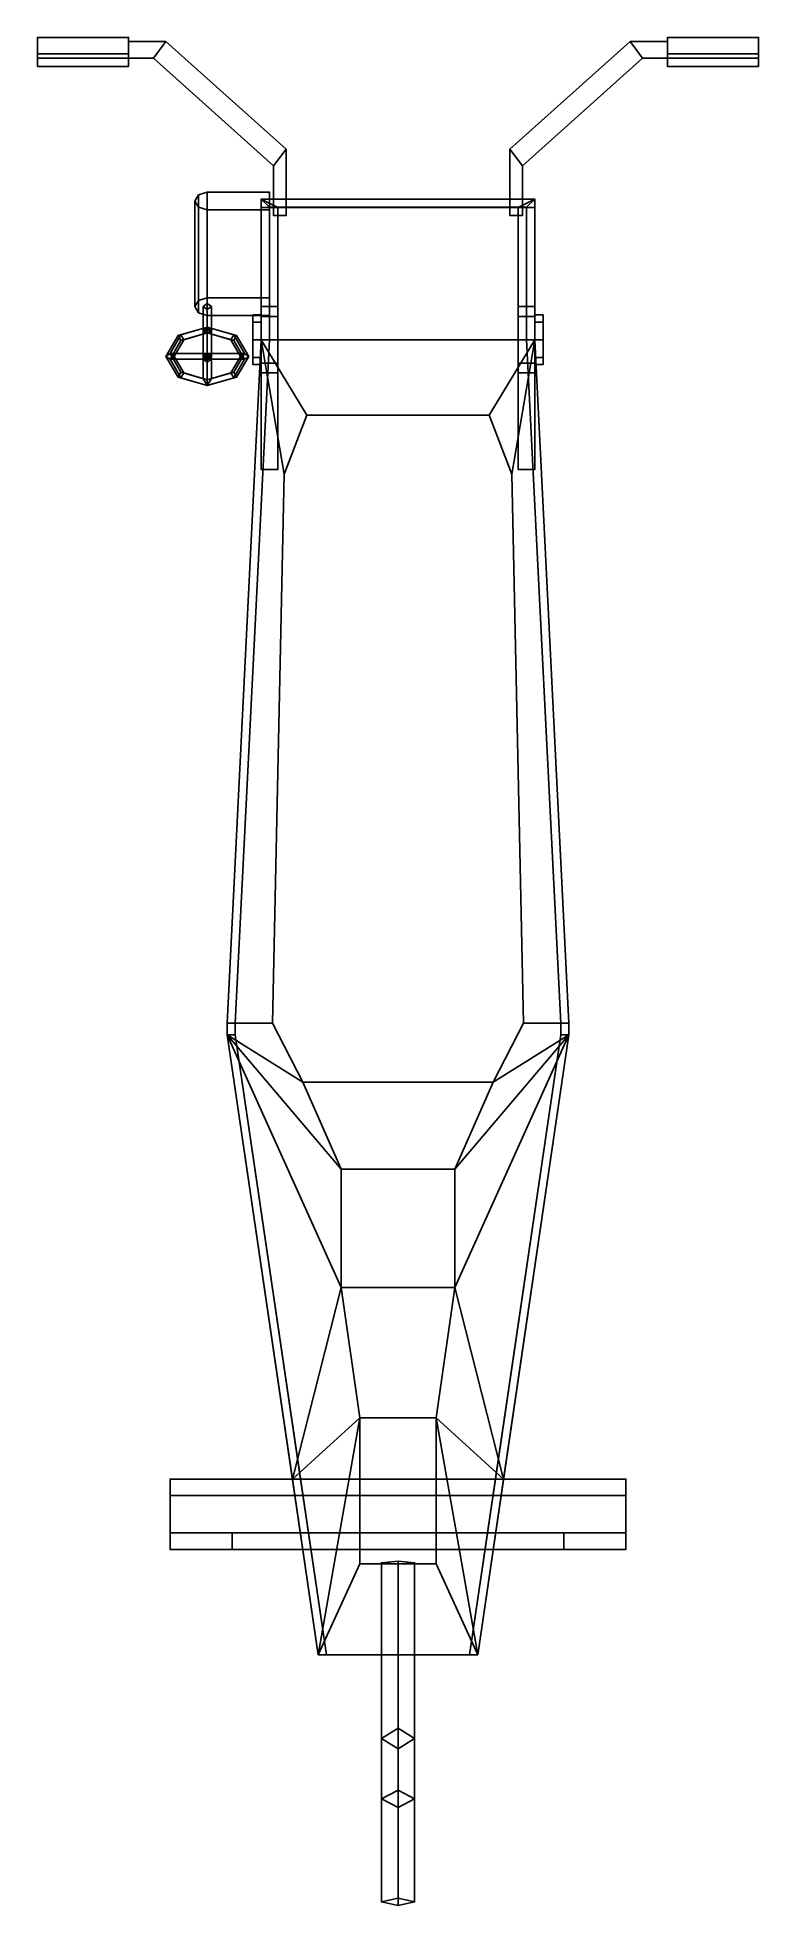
# Model space of a CAD drawing. Extents: x -0.87 to 0.87, y -3.77 to 0.74.
import ezdxf

# ---------------------------------------------------------------- set-up
doc = ezdxf.new("R2010")
doc.units = 0
doc.layers.get('0').update_dxf_attribs({"linetype": 'CONTINUOUS'})

msp = doc.modelspace()

# ---------------------------------------------------------------- linework, layer by layer
for points in [[(-0.87, 0.74, 0.67), (-0.87, 0.7, 0.67), (-0.87, 0.7, 0.67), (-0.87, 0.74, 0.73)], [(-0.65, 0.74, 0.67), (-0.87, 0.74, 0.67), (-0.87, 0.74, 0.73), (-0.65, 0.74, 0.73)], [(-0.65, 0.69, 0.57), (-0.87, 0.69, 0.57), (-0.87, 0.74, 0.67), (-0.65, 0.74, 0.67)], [(-0.87, 0.67, 0.57), (-0.87, 0.7, 0.67), (-0.87, 0.74, 0.67), (-0.87, 0.69, 0.57)], [(-0.87, 0.69, 0.77), (-0.87, 0.74, 0.73), (-0.87, 0.7, 0.67), (-0.87, 0.67, 0.77)], [(-0.65, 0.74, 0.73), (-0.87, 0.74, 0.73), (-0.87, 0.69, 0.77), (-0.65, 0.69, 0.77)], [(-0.65, 0.7, 0.67), (-0.65, 0.74, 0.67), (-0.65, 0.74, 0.73), (-0.65, 0.7, 0.67)], [(-0.65, 0.7, 0.67), (-0.65, 0.67, 0.57), (-0.65, 0.69, 0.57), (-0.65, 0.74, 0.67)], [(-0.65, 0.74, 0.73), (-0.65, 0.69, 0.77), (-0.65, 0.67, 0.77), (-0.65, 0.7, 0.67)], [(-0.65, 0.73, 0.67), (-0.65, 0.73, 0.73), (-0.56, 0.73, 0.73), (-0.56, 0.73, 0.67)], [(-0.59, 0.69, 0.73), (-0.56, 0.73, 0.73), (-0.65, 0.73, 0.73), (-0.65, 0.69, 0.73)], [(-0.65, 0.69, 0.67), (-0.65, 0.73, 0.67), (-0.56, 0.73, 0.67), (-0.59, 0.69, 0.67)], [(-0.3, 0.43, 0.82), (-0.27, 0.47, 0.82), (-0.56, 0.73, 0.73), (-0.59, 0.69, 0.73)], [(-0.59, 0.69, 0.7), (-0.56, 0.73, 0.7), (-0.27, 0.47, 0.79), (-0.3, 0.43, 0.79)], [(-0.59, 0.69, 0.67), (-0.56, 0.73, 0.67), (-0.27, 0.47, 0.45), (-0.3, 0.43, 0.45)], [(-0.3, 0.43, 0.48), (-0.27, 0.47, 0.48), (-0.56, 0.73, 0.7), (-0.59, 0.69, 0.7)], [(-0.27, 0.47, 0.79), (-0.56, 0.73, 0.7), (-0.56, 0.73, 0.73), (-0.27, 0.47, 0.82)], [(-0.27, 0.47, 0.45), (-0.56, 0.73, 0.67), (-0.56, 0.73, 0.7), (-0.27, 0.47, 0.48)], [(0.3, 0.43, 0.79), (0.27, 0.47, 0.79), (0.56, 0.73, 0.7), (0.59, 0.69, 0.7)], [(0.59, 0.69, 0.73), (0.56, 0.73, 0.73), (0.27, 0.47, 0.82), (0.3, 0.43, 0.82)], [(0.27, 0.47, 0.82), (0.56, 0.73, 0.73), (0.56, 0.73, 0.7), (0.27, 0.47, 0.79)], [(0.59, 0.69, 0.7), (0.56, 0.73, 0.7), (0.27, 0.47, 0.48), (0.3, 0.43, 0.48)], [(0.3, 0.43, 0.45), (0.27, 0.47, 0.45), (0.56, 0.73, 0.67), (0.59, 0.69, 0.67)], [(0.27, 0.47, 0.48), (0.56, 0.73, 0.7), (0.56, 0.73, 0.67), (0.27, 0.47, 0.45)], [(0.65, 0.69, 0.73), (0.65, 0.73, 0.73), (0.56, 0.73, 0.73), (0.59, 0.69, 0.73)], [(0.59, 0.69, 0.67), (0.56, 0.73, 0.67), (0.65, 0.73, 0.67), (0.65, 0.69, 0.67)], [(0.65, 0.73, 0.73), (0.65, 0.73, 0.67), (0.56, 0.73, 0.67), (0.56, 0.73, 0.73)], [(0.87, 0.69, 0.57), (0.65, 0.69, 0.57), (0.65, 0.74, 0.67), (0.87, 0.74, 0.67)], [(0.87, 0.74, 0.73), (0.65, 0.74, 0.73), (0.65, 0.69, 0.77), (0.87, 0.69, 0.77)], [(0.65, 0.67, 0.57), (0.65, 0.7, 0.67), (0.65, 0.74, 0.67), (0.65, 0.69, 0.57)], [(0.65, 0.69, 0.77), (0.65, 0.74, 0.73), (0.65, 0.7, 0.67), (0.65, 0.67, 0.77)], [(0.87, 0.74, 0.67), (0.65, 0.74, 0.67), (0.65, 0.74, 0.73), (0.87, 0.74, 0.73)], [(0.65, 0.74, 0.67), (0.65, 0.7, 0.67), (0.65, 0.7, 0.67), (0.65, 0.74, 0.73)], [(0.87, 0.7, 0.67), (0.87, 0.67, 0.57), (0.87, 0.69, 0.57), (0.87, 0.74, 0.67)], [(0.87, 0.74, 0.73), (0.87, 0.69, 0.77), (0.87, 0.67, 0.77), (0.87, 0.7, 0.67)], [(0.87, 0.7, 0.67), (0.87, 0.74, 0.67), (0.87, 0.74, 0.73), (0.87, 0.7, 0.67)], [(-0.65, 0.7, 0.67), (-0.87, 0.7, 0.67), (-0.87, 0.67, 0.57), (-0.65, 0.67, 0.57)], [(-0.65, 0.67, 0.77), (-0.87, 0.67, 0.77), (-0.87, 0.7, 0.67), (-0.65, 0.7, 0.67)], [(-0.65, 0.67, 0.57), (-0.87, 0.67, 0.57), (-0.87, 0.69, 0.57), (-0.65, 0.69, 0.57)], [(-0.65, 0.69, 0.77), (-0.87, 0.69, 0.77), (-0.87, 0.67, 0.77), (-0.65, 0.67, 0.77)], [(-0.65, 0.69, 0.73), (-0.65, 0.69, 0.67), (-0.59, 0.69, 0.67), (-0.59, 0.69, 0.73)], [(-0.59, 0.69, 0.7), (-0.3, 0.43, 0.79), (-0.3, 0.43, 0.82), (-0.59, 0.69, 0.73)], [(-0.59, 0.69, 0.7), (-0.59, 0.69, 0.67), (-0.3, 0.43, 0.45), (-0.3, 0.43, 0.48)], [(0.59, 0.69, 0.7), (0.59, 0.69, 0.73), (0.3, 0.43, 0.82), (0.3, 0.43, 0.79)], [(0.59, 0.69, 0.7), (0.3, 0.43, 0.48), (0.3, 0.43, 0.45), (0.59, 0.69, 0.67)], [(0.65, 0.69, 0.67), (0.65, 0.69, 0.73), (0.59, 0.69, 0.73), (0.59, 0.69, 0.67)], [(0.87, 0.67, 0.77), (0.65, 0.67, 0.77), (0.65, 0.7, 0.67), (0.87, 0.7, 0.67)], [(0.87, 0.7, 0.67), (0.65, 0.7, 0.67), (0.65, 0.67, 0.57), (0.87, 0.67, 0.57)], [(0.87, 0.69, 0.77), (0.65, 0.69, 0.77), (0.65, 0.67, 0.77), (0.87, 0.67, 0.77)], [(0.87, 0.67, 0.57), (0.65, 0.67, 0.57), (0.65, 0.69, 0.57), (0.87, 0.69, 0.57)], [(-0.3, 0.43, 0.45), (-0.27, 0.47, 0.45), (-0.27, 0.31, 0.45), (-0.3, 0.31, 0.45)], [(-0.3, 0.31, 0.48), (-0.27, 0.31, 0.48), (-0.27, 0.47, 0.48), (-0.3, 0.43, 0.48)], [(-0.3, 0.43, 0.79), (-0.27, 0.47, 0.79), (-0.27, 0.31, 0.79), (-0.3, 0.31, 0.79)], [(-0.3, 0.31, 0.82), (-0.27, 0.31, 0.82), (-0.27, 0.47, 0.82), (-0.3, 0.43, 0.82)], [(-0.27, 0.31, 0.45), (-0.27, 0.47, 0.45), (-0.27, 0.47, 0.48), (-0.27, 0.31, 0.48)], [(-0.27, 0.31, 0.79), (-0.27, 0.47, 0.79), (-0.27, 0.47, 0.82), (-0.27, 0.31, 0.82)], [(0.3, 0.43, 0.82), (0.27, 0.47, 0.82), (0.27, 0.31, 0.82), (0.3, 0.31, 0.82)], [(0.3, 0.31, 0.79), (0.27, 0.31, 0.79), (0.27, 0.47, 0.79), (0.3, 0.43, 0.79)], [(0.27, 0.31, 0.82), (0.27, 0.47, 0.82), (0.27, 0.47, 0.79), (0.27, 0.31, 0.79)], [(0.3, 0.31, 0.45), (0.27, 0.31, 0.45), (0.27, 0.47, 0.45), (0.3, 0.43, 0.45)], [(0.3, 0.43, 0.48), (0.27, 0.47, 0.48), (0.27, 0.31, 0.48), (0.3, 0.31, 0.48)], [(0.27, 0.31, 0.48), (0.27, 0.47, 0.48), (0.27, 0.47, 0.45), (0.27, 0.31, 0.45)], [(-0.3, 0.43, 0.48), (-0.3, 0.43, 0.45), (-0.3, 0.31, 0.45), (-0.3, 0.31, 0.48)], [(-0.3, 0.43, 0.79), (-0.3, 0.31, 0.79), (-0.3, 0.31, 0.82), (-0.3, 0.43, 0.82)], [(0.3, 0.43, 0.79), (0.3, 0.43, 0.82), (0.3, 0.31, 0.82), (0.3, 0.31, 0.79)], [(0.3, 0.43, 0.48), (0.3, 0.31, 0.48), (0.3, 0.31, 0.45), (0.3, 0.43, 0.45)], [(-0.46, 0.366, 0.5064), (-0.4812, 0.3598, 0.5002), (-0.4812, 0.1052, 0.7548), (-0.46, 0.1114, 0.761)], [(-0.46, 0.3236, 0.464), (-0.4812, 0.3298, 0.4702), (-0.4812, 0.3598, 0.5002), (-0.46, 0.366, 0.5064)], [(-0.31, 0.366, 0.5064), (-0.46, 0.366, 0.5064), (-0.46, 0.1114, 0.761), (-0.31, 0.1114, 0.761)], [(-0.31, 0.3236, 0.464), (-0.46, 0.3236, 0.464), (-0.46, 0.366, 0.5064), (-0.31, 0.366, 0.5064)], [(-0.4812, 0.3598, 0.5002), (-0.49, 0.3448, 0.4852), (-0.49, 0.0902, 0.7398), (-0.4812, 0.1052, 0.7548)], [(-0.4812, 0.3298, 0.4702), (-0.49, 0.3448, 0.4852), (-0.49, 0.3448, 0.4852), (-0.4812, 0.3598, 0.5002)], [(-0.49, 0.3448, 0.4852), (-0.4812, 0.3298, 0.4702), (-0.4812, 0.0752, 0.7248), (-0.49, 0.0902, 0.7398)], [(-0.4812, 0.3298, 0.4702), (-0.46, 0.3236, 0.464), (-0.46, 0.069, 0.7186), (-0.4812, 0.0752, 0.7248)], [(-0.46, 0.3236, 0.464), (-0.31, 0.3236, 0.464), (-0.31, 0.069, 0.7186), (-0.46, 0.069, 0.7186)], [(-0.33, 0.3495, 0.5017), (-0.33, 0.0095, 0.5017), (-0.31, 0.0095, 0.5017), (-0.31, 0.33, 0.5017)], [(-0.33, 0.3495, 0.4817), (-0.33, 0.0095, 0.4817), (-0.33, 0.0095, 0.5017), (-0.33, 0.3495, 0.5017)], [(-0.31, 0.33, 0.7706), (-0.31, 0.0095, 0.7706), (-0.33, 0.0095, 0.7706), (-0.33, 0.3495, 0.7706)], [(-0.33, 0.3495, 0.7706), (-0.33, 0.0095, 0.7706), (-0.33, 0.0095, 0.7906), (-0.33, 0.3495, 0.7906)], [(0.33, 0.3495, 0.7706), (-0.33, 0.3495, 0.7706), (-0.33, 0.3495, 0.7906), (0.33, 0.3495, 0.7906)], [(0.33, 0.3495, 0.4817), (0.33, 0.0095, 0.4817), (-0.33, 0.0095, 0.4817), (-0.33, 0.3495, 0.4817)], [(0.31, 0.33, 0.7706), (-0.31, 0.33, 0.7706), (-0.33, 0.3495, 0.7706), (0.33, 0.3495, 0.7706)], [(-0.33, 0.3495, 0.4817), (-0.33, 0.3495, 0.5017), (0.33, 0.3495, 0.5017), (0.33, 0.3495, 0.4817)], [(-0.33, 0.3495, 0.5017), (-0.31, 0.33, 0.5017), (0.31, 0.33, 0.5017), (0.33, 0.3495, 0.5017)], [(-0.29, 0.3291, 0.7906), (-0.33, 0.3495, 0.7906), (-0.33, 0.3495, 0.7906), (-0.33, 0.3291, 0.7906)], [(0.33, 0.3495, 0.7906), (-0.33, 0.3495, 0.7906), (-0.29, 0.3291, 0.7906), (0.29, 0.3291, 0.7906)], [(-0.29, 0.09, 0.95), (-0.29, 0.3291, 0.7906), (-0.33, 0.3291, 0.7906), (-0.33, 0.09, 0.95)], [(-0.33, 0.09, 0.95), (-0.33, 0.3291, 0.7906), (-0.33, 0.0095, 0.7906)], [(-0.31, 0.33, 0.5017), (-0.31, 0.0095, 0.5017), (-0.31, 0.0095, 0.7706), (-0.31, 0.33, 0.7706)], [(0.31, 0.33, 0.5017), (-0.31, 0.33, 0.5017), (-0.31, 0.33, 0.7706), (0.31, 0.33, 0.7706)], [(-0.29, 0.3291, 0.7906), (-0.29, 0.0095, 0.7906), (0.29, 0.0095, 0.7906), (0.29, 0.3291, 0.7906)], [(-0.29, 0.0095, 0.7906), (-0.29, 0.3291, 0.7906), (-0.29, 0.3291, 0.7906), (-0.29, 0.09, 0.95)], [(0.33, 0.3291, 0.7906), (0.33, 0.3495, 0.7906), (0.33, 0.3495, 0.7906), (0.29, 0.3291, 0.7906)], [(0.29, 0.09, 0.95), (0.29, 0.3291, 0.7906), (0.29, 0.0095, 0.7906)], [(0.33, 0.09, 0.95), (0.33, 0.3291, 0.7906), (0.29, 0.3291, 0.7906), (0.29, 0.09, 0.95)], [(0.31, 0.33, 0.7706), (0.33, 0.3495, 0.7706), (0.33, 0.0095, 0.7706), (0.31, 0.0095, 0.7706)], [(0.33, 0.3495, 0.5017), (0.31, 0.33, 0.5017), (0.31, 0.0095, 0.5017), (0.33, 0.0095, 0.5017)], [(0.31, 0.33, 0.5017), (0.31, 0.33, 0.7706), (0.31, 0.0095, 0.7706), (0.31, 0.0095, 0.5017)], [(0.33, 0.3495, 0.7706), (0.33, 0.3495, 0.7906), (0.33, 0.0095, 0.7906), (0.33, 0.0095, 0.7706)], [(0.33, 0.3495, 0.4817), (0.33, 0.3495, 0.5017), (0.33, 0.0095, 0.5017), (0.33, 0.0095, 0.4817)], [(0.33, 0.0095, 0.7906), (0.33, 0.3291, 0.7906), (0.33, 0.3291, 0.7906), (0.33, 0.09, 0.95)], [(-0.3, 0.31, 0.45), (-0.27, 0.31, 0.45), (-0.27, 0.31, 0.48), (-0.3, 0.31, 0.48)], [(-0.3, 0.31, 0.79), (-0.27, 0.31, 0.79), (-0.27, 0.31, 0.82), (-0.3, 0.31, 0.82)], [(0.3, 0.31, 0.82), (0.27, 0.31, 0.82), (0.27, 0.31, 0.79), (0.3, 0.31, 0.79)], [(0.3, 0.31, 0.48), (0.27, 0.31, 0.48), (0.27, 0.31, 0.45), (0.3, 0.31, 0.45)], [(-0.49, 0.0902, 0.7398), (-0.4812, 0.0752, 0.7248), (-0.4812, 0.1052, 0.7548), (-0.49, 0.0902, 0.7398)], [(-0.4812, 0.0752, 0.7248), (-0.46, 0.069, 0.7186), (-0.46, 0.1114, 0.761), (-0.4812, 0.1052, 0.7548)], [(-0.46, 0.0973, 0.7469), (-0.47, 0.0902, 0.7398), (-0.47, -0.03, 0.86), (-0.46, -0.0229, 0.8671)], [(-0.47, 0.0902, 0.7398), (-0.46, 0.0831, 0.7327), (-0.46, -0.0371, 0.8529), (-0.47, -0.03, 0.86)], [(-0.46, 0.069, 0.7186), (-0.31, 0.069, 0.7186), (-0.31, 0.1114, 0.761), (-0.46, 0.1114, 0.761)], [(-0.45, 0.0902, 0.7398), (-0.46, 0.0973, 0.7469), (-0.46, -0.0229, 0.8671), (-0.45, -0.03, 0.86)], [(-0.46, 0.0831, 0.7327), (-0.45, 0.0902, 0.7398), (-0.45, -0.03, 0.86), (-0.46, -0.0371, 0.8529)], [(-0.33, 0.0524, 0.9924), (-0.33, 0.07, 0.95), (-0.35, 0.07, 0.95), (-0.35, 0.0524, 0.9924)], [(-0.33, 0.07, 0.95), (-0.33, 0.0524, 0.9076), (-0.35, 0.0524, 0.9076), (-0.35, 0.07, 0.95)], [(-0.35, 0.01, 1.01), (-0.35, 0.0524, 0.9924), (-0.35, 0.07, 0.95), (-0.35, -0.0324, 0.9924)], [(-0.35, -0.0324, 0.9924), (-0.35, 0.07, 0.95), (-0.35, 0.0524, 0.9076), (-0.35, -0.05, 0.95)], [(-0.33, 0.01, 1.01), (-0.33, 0.0524, 0.9924), (-0.35, 0.0524, 0.9924), (-0.35, 0.01, 1.01)], [(-0.33, 0.0524, 0.9076), (-0.33, 0.01, 0.89), (-0.35, 0.01, 0.89), (-0.35, 0.0524, 0.9076)], [(-0.35, -0.05, 0.95), (-0.35, 0.0524, 0.9076), (-0.35, 0.01, 0.89), (-0.35, -0.0324, 0.9076)], [(-0.29, 0.0666, 1.0066), (-0.29, 0.09, 0.95), (-0.33, 0.09, 0.95), (-0.33, 0.0666, 1.0066)], [(-0.33, 0.0666, 1.0066), (-0.33, 0.09, 0.95), (-0.33, 0.07, 0.95), (-0.33, 0.0524, 0.9924)], [(-0.33, 0.09, 0.95), (-0.33, 0.09, 0.95), (-0.33, 0.0524, 0.9076), (-0.33, 0.07, 0.95)], [(-0.33, 0.09, 0.95), (-0.33, 0.09, 0.95), (-0.33, 0.0095, 0.7906), (-0.33, 0.0524, 0.9076)], [(-0.29, 0.01, 1.03), (-0.29, 0.0666, 1.0066), (-0.33, 0.0666, 1.0066), (-0.33, 0.01, 1.03)], [(-0.33, 0.01, 1.03), (-0.33, 0.0666, 1.0066), (-0.33, 0.0524, 0.9924), (-0.33, 0.01, 1.01)], [(-0.33, 0.0095, 0.7906), (-0.33, 0.0095, 0.7906), (-0.33, 0.01, 0.89), (-0.33, 0.0524, 0.9076)], [(-0.29, -0.07, 0.95), (-0.29, 0.0095, 0.7906), (-0.29, 0.09, 0.95), (-0.29, 0.0666, 1.0066)], [(-0.29, -0.07, 0.95), (-0.29, 0.0666, 1.0066), (-0.29, 0.01, 1.03), (-0.29, -0.0466, 1.0066)], [(0.29, 0.0095, 0.7906), (0.29, -0.07, 0.95), (0.29, 0.0666, 1.0066), (0.29, 0.09, 0.95)], [(0.33, 0.0666, 1.0066), (0.33, 0.09, 0.95), (0.29, 0.09, 0.95), (0.29, 0.0666, 1.0066)], [(0.29, -0.07, 0.95), (0.29, -0.0466, 1.0066), (0.29, 0.01, 1.03), (0.29, 0.0666, 1.0066)], [(0.33, 0.01, 1.03), (0.33, 0.0666, 1.0066), (0.29, 0.0666, 1.0066), (0.29, 0.01, 1.03)], [(0.33, 0.09, 0.95), (0.33, 0.0666, 1.0066), (0.33, 0.0524, 0.9924), (0.33, 0.07, 0.95)], [(0.33, 0.09, 0.95), (0.33, 0.09, 0.95), (0.33, 0.07, 0.95), (0.33, 0.0524, 0.9076)], [(0.33, 0.09, 0.95), (0.33, 0.09, 0.95), (0.33, 0.0524, 0.9076), (0.33, 0.0095, 0.7906)], [(0.33, 0.0524, 0.9076), (0.33, 0.07, 0.95), (0.35, 0.07, 0.95), (0.35, 0.0524, 0.9076)], [(0.33, 0.07, 0.95), (0.33, 0.0524, 0.9924), (0.35, 0.0524, 0.9924), (0.35, 0.07, 0.95)], [(0.33, 0.0666, 1.0066), (0.33, 0.01, 1.03), (0.33, 0.01, 1.01), (0.33, 0.0524, 0.9924)], [(0.33, 0.01, 0.89), (0.33, 0.0524, 0.9076), (0.35, 0.0524, 0.9076), (0.35, 0.01, 0.89)], [(0.33, 0.0524, 0.9924), (0.33, 0.01, 1.01), (0.35, 0.01, 1.01), (0.35, 0.0524, 0.9924)], [(0.33, 0.0095, 0.7906), (0.33, 0.0095, 0.7906), (0.33, 0.0524, 0.9076), (0.33, 0.01, 0.89)], [(0.35, 0.07, 0.95), (0.35, -0.0324, 0.9076), (0.35, 0.01, 0.89), (0.35, 0.0524, 0.9076)], [(0.35, 0.0524, 0.9924), (0.35, -0.05, 0.95), (0.35, -0.0324, 0.9076), (0.35, 0.07, 0.95)], [(0.35, 0.01, 1.01), (0.35, -0.0324, 0.9924), (0.35, -0.05, 0.95), (0.35, 0.0524, 0.9924)], [(-0.55, -0.0229, 0.8529), (-0.56, -0.03, 0.86), (-0.5307, 0.02, 0.91), (-0.5236, 0.0221, 0.8979)], [(-0.56, -0.03, 0.86), (-0.55, -0.0371, 0.8671), (-0.5236, 0.0079, 0.9121), (-0.5307, 0.02, 0.91)], [(-0.54, -0.03, 0.86), (-0.55, -0.0229, 0.8529), (-0.5236, 0.0221, 0.8979), (-0.5166, 0.01, 0.9)], [(-0.55, -0.0371, 0.8671), (-0.54, -0.03, 0.86), (-0.5166, 0.01, 0.9), (-0.5236, 0.0079, 0.9121)], [(-0.5236, 0.0221, 0.8979), (-0.5307, 0.02, 0.91), (-0.46, 0.0407, 0.9307), (-0.46, 0.0407, 0.9166)], [(-0.5307, 0.02, 0.91), (-0.5236, 0.0079, 0.9121), (-0.46, 0.0266, 0.9307), (-0.46, 0.0407, 0.9307)], [(-0.5166, 0.01, 0.9), (-0.5236, 0.0221, 0.8979), (-0.46, 0.0407, 0.9166), (-0.46, 0.0266, 0.9166)], [(-0.5236, 0.0079, 0.9121), (-0.5166, 0.01, 0.9), (-0.46, 0.0266, 0.9166), (-0.46, 0.0266, 0.9307)], [(-0.47, 0.0236, 0.9136), (-0.46, 0.0407, 0.9166), (-0.46, -0.0229, 0.8529), (-0.47, -0.0229, 0.8671)], [(-0.46, 0.0407, 0.9307), (-0.47, 0.0336, 0.9236), (-0.47, -0.0371, 0.9944), (-0.46, -0.03, 1.0014)], [(-0.47, 0.0336, 0.9236), (-0.46, 0.0266, 0.9166), (-0.46, -0.0441, 0.9873), (-0.47, -0.0371, 0.9944)], [(-0.46, 0.0266, 0.9307), (-0.47, 0.0236, 0.9136), (-0.47, -0.0229, 0.8671), (-0.46, -0.0371, 0.8671)], [(-0.46, 0.0407, 0.9166), (-0.45, 0.0236, 0.9136), (-0.45, -0.0229, 0.8671), (-0.46, -0.0229, 0.8529)], [(-0.46, 0.0266, 0.9166), (-0.46, 0.0407, 0.9166), (-0.3964, 0.0221, 0.8979), (-0.4034, 0.01, 0.9)], [(-0.46, 0.0407, 0.9166), (-0.46, 0.0407, 0.9307), (-0.3893, 0.02, 0.91), (-0.3964, 0.0221, 0.8979)], [(-0.46, 0.0407, 0.9307), (-0.46, 0.0266, 0.9307), (-0.3964, 0.0079, 0.9121), (-0.3893, 0.02, 0.91)], [(-0.45, 0.0336, 0.9236), (-0.46, 0.0407, 0.9307), (-0.46, -0.03, 1.0014), (-0.45, -0.0371, 0.9944)], [(-0.46, 0.0266, 0.9166), (-0.45, 0.0336, 0.9236), (-0.45, -0.0371, 0.9944), (-0.46, -0.0441, 0.9873)], [(-0.45, 0.0236, 0.9136), (-0.46, 0.0266, 0.9307), (-0.46, -0.0371, 0.8671), (-0.45, -0.0229, 0.8671)], [(-0.46, 0.0266, 0.9307), (-0.46, 0.0266, 0.9166), (-0.4034, 0.01, 0.9), (-0.3964, 0.0079, 0.9121)], [(-0.33, 0.0095, 0.7706), (-0.4125, -1.6393, 0.3813), (-0.4125, -1.6393, 0.4013), (-0.33, 0.0095, 0.7906)], [(-0.33, 0.0095, 0.4817), (-0.4125, -1.6393, 0.1928), (-0.4125, -1.6393, 0.2128), (-0.33, 0.0095, 0.5017)], [(-0.33, 0.0095, 0.5017), (-0.4125, -1.6393, 0.2128), (-0.3925, -1.6393, 0.2128), (-0.31, 0.0095, 0.5017)], [(-0.31, 0.0095, 0.7706), (-0.3925, -1.6393, 0.3813), (-0.4125, -1.6393, 0.3813), (-0.33, 0.0095, 0.7706)], [(-0.4125, -1.6393, 0.4013), (-0.3025, -1.6393, 0.4013), (-0.275, -0.3145, 0.7141), (-0.33, 0.0095, 0.7906)], [(-0.3025, -1.6393, 0.1928), (-0.4125, -1.6393, 0.1928), (-0.33, 0.0095, 0.4817), (-0.275, -0.3145, 0.4249)], [(-0.4034, 0.01, 0.9), (-0.3964, 0.0221, 0.8979), (-0.37, -0.0229, 0.8529), (-0.38, -0.03, 0.86)], [(-0.3964, 0.0079, 0.9121), (-0.4034, 0.01, 0.9), (-0.38, -0.03, 0.86), (-0.37, -0.0371, 0.8671)], [(-0.3964, 0.0221, 0.8979), (-0.3893, 0.02, 0.91), (-0.36, -0.03, 0.86), (-0.37, -0.0229, 0.8529)], [(-0.3893, 0.02, 0.91), (-0.3964, 0.0079, 0.9121), (-0.37, -0.0371, 0.8671), (-0.36, -0.03, 0.86)], [(-0.31, 0.0095, 0.5017), (-0.3925, -1.6393, 0.2128), (-0.3925, -1.6393, 0.3813), (-0.31, 0.0095, 0.7706)], [(-0.33, -0.0324, 0.9924), (-0.33, 0.01, 1.01), (-0.35, 0.01, 1.01), (-0.35, -0.0324, 0.9924)], [(-0.33, 0.01, 0.89), (-0.33, -0.0324, 0.9076), (-0.35, -0.0324, 0.9076), (-0.35, 0.01, 0.89)], [(-0.29, -0.0466, 1.0066), (-0.29, 0.01, 1.03), (-0.33, 0.01, 1.03), (-0.33, -0.0466, 1.0066)], [(-0.33, -0.0324, 0.9924), (-0.33, -0.0466, 1.0066), (-0.33, 0.01, 1.03), (-0.33, 0.01, 1.01)], [(-0.33, 0.0095, 0.7906), (-0.33, 0.0095, 0.7906), (-0.33, -0.0324, 0.9076), (-0.33, 0.01, 0.89)], [(-0.33, 0.0095, 0.7906), (-0.22, -0.1716, 0.7478), (0.22, -0.1716, 0.7478), (0.33, 0.0095, 0.7906)], [(-0.33, 0.0095, 0.7906), (-0.33, 0.0095, 0.7906), (-0.275, -0.3145, 0.7141), (-0.22, -0.1716, 0.7478)], [(-0.22, -0.1716, 0.4499), (-0.33, 0.0095, 0.4817), (0.33, 0.0095, 0.4817), (0.22, -0.1716, 0.4499)], [(-0.275, -0.3145, 0.4249), (-0.33, 0.0095, 0.4817), (-0.33, 0.0095, 0.4817), (-0.22, -0.1716, 0.4499)], [(-0.33, -0.3033, 0.7167), (-0.33, -0.07, 0.95), (-0.33, -0.07, 0.95), (-0.33, 0.0095, 0.7906)], [(-0.33, -0.07, 0.95), (-0.33, -0.07, 0.95), (-0.33, -0.0324, 0.9076), (-0.33, 0.0095, 0.7906)], [(-0.29, 0.0095, 0.7906), (-0.29, 0.0095, 0.7906), (-0.29, -0.07, 0.95), (-0.29, -0.3033, 0.7167)], [(0.33, 0.0095, 0.7906), (0.22, -0.1716, 0.7478), (0.275, -0.3145, 0.7141), (0.33, 0.0095, 0.7906)], [(0.22, -0.1716, 0.4499), (0.33, 0.0095, 0.4817), (0.33, 0.0095, 0.4817), (0.275, -0.3145, 0.4249)], [(0.33, 0.0095, 0.7906), (0.275, -0.3145, 0.7141), (0.3025, -1.6393, 0.4013), (0.4125, -1.6393, 0.4013)], [(0.275, -0.3145, 0.4249), (0.33, 0.0095, 0.4817), (0.4125, -1.6393, 0.1928), (0.3025, -1.6393, 0.1928)], [(0.33, -0.0466, 1.0066), (0.33, 0.01, 1.03), (0.29, 0.01, 1.03), (0.29, -0.0466, 1.0066)], [(0.29, -0.3033, 0.7167), (0.29, -0.07, 0.95), (0.29, -0.07, 0.95), (0.29, 0.0095, 0.7906)], [(0.31, 0.0095, 0.7706), (0.33, 0.0095, 0.7706), (0.4125, -1.6393, 0.3813), (0.3925, -1.6393, 0.3813)], [(0.33, 0.0095, 0.5017), (0.31, 0.0095, 0.5017), (0.3925, -1.6393, 0.2128), (0.4125, -1.6393, 0.2128)], [(0.31, 0.0095, 0.5017), (0.31, 0.0095, 0.7706), (0.3925, -1.6393, 0.3813), (0.3925, -1.6393, 0.2128)], [(0.33, -0.0324, 0.9076), (0.33, 0.01, 0.89), (0.35, 0.01, 0.89), (0.35, -0.0324, 0.9076)], [(0.33, 0.01, 1.01), (0.33, -0.0324, 0.9924), (0.35, -0.0324, 0.9924), (0.35, 0.01, 1.01)], [(0.33, 0.01, 1.03), (0.33, -0.0466, 1.0066), (0.33, -0.0324, 0.9924), (0.33, 0.01, 1.01)], [(0.33, 0.0095, 0.7906), (0.33, 0.0095, 0.7906), (0.33, 0.01, 0.89), (0.33, -0.0324, 0.9076)], [(0.33, 0.0095, 0.7706), (0.33, 0.0095, 0.7906), (0.4125, -1.6393, 0.4013), (0.4125, -1.6393, 0.3813)], [(0.33, 0.0095, 0.4817), (0.33, 0.0095, 0.5017), (0.4125, -1.6393, 0.2128), (0.4125, -1.6393, 0.1928)], [(0.33, 0.0095, 0.7906), (0.33, 0.0095, 0.7906), (0.33, -0.07, 0.95), (0.33, -0.3033, 0.7167)], [(0.33, -0.07, 0.95), (0.33, -0.07, 0.95), (0.33, 0.0095, 0.7906), (0.33, -0.0324, 0.9076)], [(-0.5236, -0.0679, 0.8079), (-0.5307, -0.08, 0.81), (-0.56, -0.03, 0.86), (-0.55, -0.0229, 0.8529)], [(-0.5307, -0.08, 0.81), (-0.5236, -0.0821, 0.8221), (-0.55, -0.0371, 0.8671), (-0.56, -0.03, 0.86)], [(-0.5166, -0.07, 0.82), (-0.5236, -0.0679, 0.8079), (-0.55, -0.0229, 0.8529), (-0.54, -0.03, 0.86)], [(-0.5359, -0.0371, 0.8529), (-0.55, -0.0229, 0.8529), (-0.46, -0.0229, 0.8529), (-0.47, -0.0371, 0.8529)], [(-0.55, -0.0229, 0.8529), (-0.5359, -0.0229, 0.8671), (-0.47, -0.0229, 0.8671), (-0.46, -0.0229, 0.8529)], [(-0.5359, -0.0229, 0.8671), (-0.55, -0.0371, 0.8671), (-0.46, -0.0371, 0.8671), (-0.47, -0.0229, 0.8671)], [(-0.5236, -0.0821, 0.8221), (-0.5166, -0.07, 0.82), (-0.54, -0.03, 0.86), (-0.55, -0.0371, 0.8671)], [(-0.55, -0.0371, 0.8671), (-0.5359, -0.0371, 0.8529), (-0.47, -0.0371, 0.8529), (-0.46, -0.0371, 0.8671)], [(-0.46, -0.0866, 0.7893), (-0.47, -0.0836, 0.8064), (-0.47, -0.0371, 0.8529), (-0.46, -0.0229, 0.8529)], [(-0.46, -0.0441, 0.9873), (-0.45, -0.0371, 0.9944), (-0.46, -0.03, 1.0014), (-0.47, -0.0371, 0.9944)], [(-0.47, -0.0836, 0.8064), (-0.46, -0.1007, 0.8034), (-0.46, -0.0371, 0.8671), (-0.47, -0.0371, 0.8529)], [(-0.45, -0.0836, 0.8064), (-0.46, -0.0866, 0.7893), (-0.46, -0.0229, 0.8529), (-0.45, -0.0371, 0.8529)], [(-0.37, -0.0371, 0.8671), (-0.3841, -0.0229, 0.8671), (-0.45, -0.0229, 0.8671), (-0.46, -0.0371, 0.8671)], [(-0.3841, -0.0229, 0.8671), (-0.37, -0.0229, 0.8529), (-0.46, -0.0229, 0.8529), (-0.45, -0.0229, 0.8671)], [(-0.37, -0.0229, 0.8529), (-0.3841, -0.0371, 0.8529), (-0.45, -0.0371, 0.8529), (-0.46, -0.0229, 0.8529)], [(-0.46, -0.1007, 0.8034), (-0.45, -0.0836, 0.8064), (-0.45, -0.0371, 0.8529), (-0.46, -0.0371, 0.8671)], [(-0.3841, -0.0371, 0.8529), (-0.37, -0.0371, 0.8671), (-0.46, -0.0371, 0.8671), (-0.45, -0.0371, 0.8529)], [(-0.38, -0.03, 0.86), (-0.37, -0.0229, 0.8529), (-0.3964, -0.0679, 0.8079), (-0.4034, -0.07, 0.82)], [(-0.37, -0.0371, 0.8671), (-0.38, -0.03, 0.86), (-0.4034, -0.07, 0.82), (-0.3964, -0.0821, 0.8221)], [(-0.37, -0.0229, 0.8529), (-0.36, -0.03, 0.86), (-0.3893, -0.08, 0.81), (-0.3964, -0.0679, 0.8079)], [(-0.36, -0.03, 0.86), (-0.37, -0.0371, 0.8671), (-0.3964, -0.0821, 0.8221), (-0.3893, -0.08, 0.81)], [(-0.33, -0.05, 0.95), (-0.33, -0.0324, 0.9924), (-0.35, -0.0324, 0.9924), (-0.35, -0.05, 0.95)], [(-0.33, -0.0324, 0.9076), (-0.33, -0.05, 0.95), (-0.35, -0.05, 0.95), (-0.35, -0.0324, 0.9076)], [(-0.33, -0.07, 0.95), (-0.33, -0.0466, 1.0066), (-0.33, -0.0324, 0.9924), (-0.33, -0.05, 0.95)], [(-0.33, -0.07, 0.95), (-0.33, -0.07, 0.95), (-0.33, -0.05, 0.95), (-0.33, -0.0324, 0.9076)], [(0.33, -0.05, 0.95), (0.33, -0.0324, 0.9076), (0.35, -0.0324, 0.9076), (0.35, -0.05, 0.95)], [(0.33, -0.0324, 0.9924), (0.33, -0.05, 0.95), (0.35, -0.05, 0.95), (0.35, -0.0324, 0.9924)], [(0.33, -0.0466, 1.0066), (0.33, -0.07, 0.95), (0.33, -0.05, 0.95), (0.33, -0.0324, 0.9924)], [(0.33, -0.07, 0.95), (0.33, -0.07, 0.95), (0.33, -0.0324, 0.9076), (0.33, -0.05, 0.95)], [(-0.46, -0.0866, 0.7893), (-0.46, -0.1007, 0.7893), (-0.5307, -0.08, 0.81), (-0.5236, -0.0679, 0.8079)], [(-0.46, -0.1007, 0.7893), (-0.46, -0.1007, 0.8034), (-0.5236, -0.0821, 0.8221), (-0.5307, -0.08, 0.81)], [(-0.46, -0.0866, 0.8034), (-0.46, -0.0866, 0.7893), (-0.5236, -0.0679, 0.8079), (-0.5166, -0.07, 0.82)], [(-0.46, -0.1007, 0.8034), (-0.46, -0.0866, 0.8034), (-0.5166, -0.07, 0.82), (-0.5236, -0.0821, 0.8221)], [(-0.4034, -0.07, 0.82), (-0.3964, -0.0679, 0.8079), (-0.46, -0.0866, 0.7893), (-0.46, -0.0866, 0.8034)], [(-0.3964, -0.0679, 0.8079), (-0.3893, -0.08, 0.81), (-0.46, -0.1007, 0.7893), (-0.46, -0.0866, 0.7893)], [(-0.3964, -0.0821, 0.8221), (-0.4034, -0.07, 0.82), (-0.46, -0.0866, 0.8034), (-0.46, -0.1007, 0.8034)], [(-0.3893, -0.08, 0.81), (-0.3964, -0.0821, 0.8221), (-0.46, -0.1007, 0.8034), (-0.46, -0.1007, 0.7893)], [(-0.29, -0.07, 0.95), (-0.29, -0.0466, 1.0066), (-0.33, -0.0466, 1.0066), (-0.33, -0.07, 0.95)], [(-0.29, -0.3033, 0.7167), (-0.29, -0.07, 0.95), (-0.33, -0.07, 0.95), (-0.33, -0.3033, 0.7167)], [(0.33, -0.07, 0.95), (0.33, -0.0466, 1.0066), (0.29, -0.0466, 1.0066), (0.29, -0.07, 0.95)], [(0.33, -0.3033, 0.7167), (0.33, -0.07, 0.95), (0.29, -0.07, 0.95), (0.29, -0.3033, 0.7167)], [(-0.275, -0.3145, 0.7141), (-0.275, -0.3145, 0.4249), (-0.22, -0.1716, 0.4499), (-0.22, -0.1716, 0.7478)], [(-0.22, -0.1716, 0.7478), (-0.22, -0.1716, 0.4499), (0.22, -0.1716, 0.4499), (0.22, -0.1716, 0.7478)], [(0.22, -0.1716, 0.7478), (0.22, -0.1716, 0.4499), (0.275, -0.3145, 0.4249), (0.275, -0.3145, 0.7141)], [(-0.3025, -1.6393, 0.4013), (-0.3025, -1.6393, 0.1928), (-0.275, -0.3145, 0.4249), (-0.275, -0.3145, 0.7141)], [(0.275, -0.3145, 0.7141), (0.275, -0.3145, 0.4249), (0.3025, -1.6393, 0.1928), (0.3025, -1.6393, 0.4013)], [(-0.4125, -1.6393, 0.3813), (-0.4125, -1.6679, 0.3746), (-0.4125, -1.6679, 0.3946), (-0.4125, -1.6393, 0.4013)], [(-0.4125, -1.6393, 0.1928), (-0.4125, -1.6679, 0.1878), (-0.4125, -1.6679, 0.2078), (-0.4125, -1.6393, 0.2128)], [(-0.4125, -1.6393, 0.2128), (-0.4125, -1.6679, 0.2078), (-0.3925, -1.6679, 0.2078), (-0.3925, -1.6393, 0.2128)], [(-0.3925, -1.6393, 0.3813), (-0.3925, -1.6679, 0.3746), (-0.4125, -1.6679, 0.3746), (-0.4125, -1.6393, 0.3813)], [(-0.4125, -1.6393, 0.4013), (-0.4125, -1.6679, 0.3946), (-0.2292, -1.7823, 0.3676), (-0.3025, -1.6393, 0.4013)], [(-0.2292, -1.7823, 0.1678), (-0.4125, -1.6679, 0.1878), (-0.4125, -1.6393, 0.1928), (-0.3025, -1.6393, 0.1928)], [(-0.4125, -1.6679, 0.3746), (-0.1925, -3.1643, 0.0213), (-0.1925, -3.1643, 0.0413), (-0.4125, -1.6679, 0.3946)], [(-0.4125, -1.6679, 0.1878), (-0.2549, -2.74), (-0.2549, -2.74, 0.02), (-0.4125, -1.6679, 0.2078)], [(-0.4125, -1.6679, 0.2078), (-0.2549, -2.74, 0.02), (-0.2349, -2.74, 0.02), (-0.3925, -1.6679, 0.2078)], [(-0.3925, -1.6679, 0.3746), (-0.1725, -3.1643, 0.0213), (-0.1925, -3.1643, 0.0213), (-0.4125, -1.6679, 0.3746)], [(-0.4125, -1.6679, 0.3946), (-0.1375, -1.992, 0.3181), (-0.2292, -1.7823, 0.3676)], [(-0.4125, -1.6679, 0.3946), (-0.1925, -3.1643, 0.0413), (-0.0917, -2.5924, 0.1763), (-0.1375, -2.2779, 0.2506)], [(-0.4125, -1.6679, 0.3946), (-0.1375, -2.2779, 0.2506), (-0.1375, -1.992, 0.3181), (-0.4125, -1.6679, 0.3946)], [(-0.2292, -1.7823, 0.1678), (-0.1375, -1.992, 0.131), (-0.4125, -1.6679, 0.1878)], [(-0.1375, -2.2779, 0.081), (-0.2549, -2.74), (-0.4125, -1.6679, 0.1878), (-0.1375, -1.992, 0.131)], [(-0.3925, -1.6393, 0.2128), (-0.3925, -1.6679, 0.2078), (-0.3925, -1.6679, 0.3746), (-0.3925, -1.6393, 0.3813)], [(-0.3925, -1.6679, 0.2078), (-0.2349, -2.74, 0.02), (-0.1725, -3.1643, 0.0213), (-0.3925, -1.6679, 0.3746)], [(-0.2292, -1.7823, 0.3676), (-0.2292, -1.7823, 0.1678), (-0.3025, -1.6393, 0.1928), (-0.3025, -1.6393, 0.4013)], [(0.1375, -2.2779, 0.2506), (0.0917, -2.5924, 0.1763), (0.1925, -3.1643, 0.0413), (0.4125, -1.6679, 0.3946)], [(0.4125, -1.6679, 0.3946), (0.1375, -1.992, 0.3181), (0.1375, -2.2779, 0.2506), (0.4125, -1.6679, 0.3946)], [(0.4125, -1.6679, 0.3946), (0.4125, -1.6679, 0.3946), (0.2292, -1.7823, 0.3676), (0.1375, -1.992, 0.3181)], [(0.4125, -1.6679, 0.1878), (0.4125, -1.6679, 0.1878), (0.1375, -1.992, 0.131), (0.2292, -1.7823, 0.1678)], [(0.1375, -1.992, 0.131), (0.4125, -1.6679, 0.1878), (0.2549, -2.74), (0.1375, -2.2779, 0.081)], [(0.3925, -1.6679, 0.3746), (0.4125, -1.6679, 0.3746), (0.1925, -3.1643, 0.0213), (0.1725, -3.1643, 0.0213)], [(0.3925, -1.6679, 0.2078), (0.3925, -1.6679, 0.3746), (0.1725, -3.1643, 0.0213), (0.2349, -2.74, 0.02)], [(0.4125, -1.6679, 0.3746), (0.4125, -1.6679, 0.3946), (0.1925, -3.1643, 0.0413), (0.1925, -3.1643, 0.0213)], [(0.3025, -1.6393, 0.4013), (0.3025, -1.6393, 0.1928), (0.2292, -1.7823, 0.1678), (0.2292, -1.7823, 0.3676)], [(0.4125, -1.6393, 0.4013), (0.3025, -1.6393, 0.4013), (0.2292, -1.7823, 0.3676), (0.4125, -1.6679, 0.3946)], [(0.3025, -1.6393, 0.1928), (0.4125, -1.6393, 0.1928), (0.4125, -1.6679, 0.1878), (0.2292, -1.7823, 0.1678)], [(0.4125, -1.6679, 0.2078), (0.3925, -1.6679, 0.2078), (0.2349, -2.74, 0.02), (0.2549, -2.74, 0.02)], [(0.4125, -1.6679, 0.1878), (0.4125, -1.6679, 0.2078), (0.2549, -2.74, 0.02), (0.2549, -2.74)], [(0.3925, -1.6393, 0.3813), (0.4125, -1.6393, 0.3813), (0.4125, -1.6679, 0.3746), (0.3925, -1.6679, 0.3746)], [(0.4125, -1.6393, 0.2128), (0.3925, -1.6393, 0.2128), (0.3925, -1.6679, 0.2078), (0.4125, -1.6679, 0.2078)], [(0.3925, -1.6393, 0.2128), (0.3925, -1.6393, 0.3813), (0.3925, -1.6679, 0.3746), (0.3925, -1.6679, 0.2078)], [(0.4125, -1.6393, 0.3813), (0.4125, -1.6393, 0.4013), (0.4125, -1.6679, 0.3946), (0.4125, -1.6679, 0.3746)], [(0.4125, -1.6393, 0.1928), (0.4125, -1.6393, 0.2128), (0.4125, -1.6679, 0.2078), (0.4125, -1.6679, 0.1878)], [(0.2292, -1.7823, 0.3676), (0.2292, -1.7823, 0.1678), (-0.2292, -1.7823, 0.1678), (-0.2292, -1.7823, 0.3676)], [(0.1375, -1.992, 0.3181), (0.2292, -1.7823, 0.3676), (-0.2292, -1.7823, 0.3676), (-0.1375, -1.992, 0.3181)], [(0.2292, -1.7823, 0.1678), (0.1375, -1.992, 0.131), (-0.1375, -1.992, 0.131), (-0.2292, -1.7823, 0.1678)], [(-0.1375, -1.992, 0.3181), (-0.1375, -1.992, 0.131), (0.1375, -1.992, 0.131), (0.1375, -1.992, 0.3181)], [(-0.1375, -2.2779, 0.2506), (-0.1375, -2.2779, 0.081), (-0.1375, -1.992, 0.131), (-0.1375, -1.992, 0.3181)], [(0.1375, -1.992, 0.3181), (0.1375, -1.992, 0.131), (0.1375, -2.2779, 0.081), (0.1375, -2.2779, 0.2506)], [(-0.1375, -2.2779, 0.081), (-0.0917, -2.5924, 0.0259), (-0.2549, -2.74)], [(0.1375, -2.2779, 0.2506), (0.1375, -2.2779, 0.081), (-0.1375, -2.2779, 0.081), (-0.1375, -2.2779, 0.2506)], [(-0.1375, -2.2779, 0.2506), (-0.0917, -2.5924, 0.1763), (0.0917, -2.5924, 0.1763), (0.1375, -2.2779, 0.2506)], [(0.1375, -2.2779, 0.081), (0.0917, -2.5924, 0.0259), (-0.0917, -2.5924, 0.0259), (-0.1375, -2.2779, 0.081)], [(0.2549, -2.74), (0.2549, -2.74), (0.0917, -2.5924, 0.0259), (0.1375, -2.2779, 0.081)], [(-0.0917, -2.5924, 0.0259), (-0.0917, -2.74), (-0.2549, -2.74)], [(-0.1925, -3.1643, 0.0413), (-0.0917, -2.9451, 0.0931), (-0.0917, -2.5924, 0.1763)], [(-0.0917, -2.9451, 0.0931), (-0.0917, -2.74), (-0.0917, -2.5924, 0.0259), (-0.0917, -2.5924, 0.1763)], [(-0.0917, -2.5924, 0.1763), (-0.0917, -2.5924, 0.0259), (0.0917, -2.5924, 0.0259), (0.0917, -2.5924, 0.1763)], [(0.0917, -2.5924, 0.1763), (0.0917, -2.5924, 0.0259), (0.0917, -2.74), (0.0917, -2.9451, 0.0931)], [(0.1925, -3.1643, 0.0413), (0.0917, -2.5924, 0.1763), (0.0917, -2.9451, 0.0931), (0.1925, -3.1643, 0.0413)], [(0.2549, -2.74), (0.2549, -2.74), (0.0917, -2.74), (0.0917, -2.5924, 0.0259)], [(-0.55, -2.87, -0.33), (-0.55, -2.91, -0.33), (-0.55, -2.78), (-0.55, -2.74)], [(0.55, -2.74), (0.55, -2.87, -0.33), (-0.55, -2.87, -0.33), (-0.55, -2.74)], [(-0.55, -2.74), (-0.55, -2.78), (0.55, -2.78), (0.55, -2.74)], [(-0.2549, -2.74), (-0.1925, -3.1643), (-0.1925, -3.1643, 0.02), (-0.2549, -2.74, 0.02)], [(-0.2549, -2.74, 0.02), (-0.1925, -3.1643, 0.02), (-0.1725, -3.1643, 0.02), (-0.2349, -2.74, 0.02)], [(-0.0917, -2.74), (-0.0917, -2.9451), (-0.1925, -3.1643), (-0.2549, -2.74)], [(-0.2349, -2.74, 0.02), (-0.1725, -3.1643, 0.02), (-0.1725, -3.1643, 0.0213), (-0.2349, -2.74, 0.02)], [(-0.0917, -2.9451, 0.0931), (-0.0917, -2.9451), (-0.0917, -2.74)], [(0.0917, -2.74), (0.0917, -2.74), (0.0917, -2.9451), (0.0917, -2.9451, 0.0931)], [(0.2549, -2.74), (0.1925, -3.1643), (0.0917, -2.9451), (0.0917, -2.74)], [(0.2549, -2.74, 0.02), (0.2349, -2.74, 0.02), (0.1725, -3.1643, 0.02), (0.1925, -3.1643, 0.02)], [(0.2349, -2.74, 0.02), (0.2349, -2.74, 0.02), (0.1725, -3.1643, 0.0213), (0.1725, -3.1643, 0.02)], [(0.2549, -2.74), (0.2549, -2.74, 0.02), (0.1925, -3.1643, 0.02), (0.1925, -3.1643)], [(0.55, -2.78), (0.55, -2.91, -0.33), (0.55, -2.87, -0.33), (0.55, -2.74)], [(-0.55, -2.78), (-0.55, -2.91, -0.33), (0.55, -2.91, -0.33), (0.55, -2.78)], [(0.55, -2.87, -0.33), (0.55, -2.91, -0.33), (-0.55, -2.91, -0.33), (-0.55, -2.87, -0.33)], [(-0.4, -2.87, -0.4), (-0.4, -2.91, -0.4), (-0.55, -2.91, -0.33), (-0.55, -2.87, -0.33)], [(0.55, -2.87, -0.33), (0.4, -2.87, -0.4), (-0.4, -2.87, -0.4), (-0.55, -2.87, -0.33)], [(-0.55, -2.87, -0.33), (-0.55, -2.91, -0.33), (0.55, -2.91, -0.33), (0.55, -2.87, -0.33)], [(0.4, -2.87, -0.4), (0.4, -2.91, -0.4), (-0.4, -2.91, -0.4), (-0.4, -2.87, -0.4)], [(0.55, -2.91, -0.33), (0.4, -2.91, -0.4), (0.4, -2.87, -0.4), (0.55, -2.87, -0.33)], [(-0.55, -2.91, -0.33), (-0.4, -2.91, -0.4), (0.4, -2.91, -0.4), (0.55, -2.91, -0.33)], [(0.1925, -3.1643, 0.0413), (0.0917, -2.9451, 0.0931), (-0.0917, -2.9451, 0.0931), (-0.1925, -3.1643, 0.0413)], [(0.0917, -2.9451), (0.1925, -3.1643), (-0.1925, -3.1643), (-0.0917, -2.9451)], [(0.0917, -2.9451, 0.0931), (0.0917, -2.9451), (-0.0917, -2.9451), (-0.0917, -2.9451, 0.0931)], [(0, -2.9384, 0.1563), (-0.04, -2.9419, 0.1164), (-0.04, -3.3664, 0.1536), (0, -3.3413, 0.1915)], [(0.04, -2.9419, 0.1164), (0, -2.9454, 0.0766), (-0.04, -2.9419, 0.1164), (0, -2.9384, 0.1563)], [(-0.04, -2.9419, 0.1164), (0, -2.9454, 0.0766), (0, -3.3916, 0.1156), (-0.04, -3.3664, 0.1536)], [(0.04, -2.9419, 0.1164), (0, -2.9384, 0.1563), (0, -3.3413, 0.1915), (0.04, -3.3664, 0.1536)], [(0, -2.9454, 0.0766), (0.04, -2.9419, 0.1164), (0.04, -3.3664, 0.1536), (0, -3.3916, 0.1156)], [(0.1725, -3.1643, 0.0213), (0.1925, -3.1643, 0.0413), (-0.1925, -3.1643, 0.0413), (-0.1725, -3.1643, 0.0213)], [(-0.1725, -3.1643, 0.0213), (-0.1925, -3.1643, 0.0413), (-0.1925, -3.1643, 0.0413), (-0.1925, -3.1643, 0.0213)], [(0.1925, -3.1643), (0.1725, -3.1643, 0.02), (-0.1725, -3.1643, 0.02), (-0.1925, -3.1643)], [(-0.1925, -3.1643), (-0.1725, -3.1643, 0.02), (-0.1725, -3.1643, 0.02), (-0.1925, -3.1643, 0.02)], [(0.1925, -3.1643, 0.0213), (0.1925, -3.1643, 0.0413), (0.1925, -3.1643, 0.0413), (0.1725, -3.1643, 0.0213)], [(0.1925, -3.1643), (0.1925, -3.1643, 0.02), (0.1925, -3.1643, 0.02), (0.1725, -3.1643, 0.02)], [(-0.04, -3.5116, 0.4265), (0, -3.4907, 0.4724), (0, -3.3413, 0.1915), (-0.04, -3.3664, 0.1536)], [(0, -3.5325, 0.3807), (-0.04, -3.5116, 0.4265), (-0.04, -3.3664, 0.1536), (0, -3.3916, 0.1156)], [(0, -3.4907, 0.4724), (0.04, -3.5116, 0.4265), (0.04, -3.3664, 0.1536), (0, -3.3413, 0.1915)], [(0.04, -3.5116, 0.4265), (0, -3.5325, 0.3807), (0, -3.3916, 0.1156), (0.04, -3.3664, 0.1536)], [(0, -3.4907, 0.4724), (-0.04, -3.5116, 0.4265), (-0.04, -3.7608, 0.369), (0, -3.7698, 0.408)], [(-0.04, -3.5116, 0.4265), (0, -3.5325, 0.3807), (0, -3.7518, 0.33), (-0.04, -3.7608, 0.369)], [(0.04, -3.5116, 0.4265), (0, -3.4907, 0.4724), (0, -3.7698, 0.408), (0.04, -3.7608, 0.369)], [(0, -3.5325, 0.3807), (0.04, -3.5116, 0.4265), (0.04, -3.7608, 0.369), (0, -3.7518, 0.33)], [(0, -3.7698, 0.408), (-0.04, -3.7608, 0.369), (0, -3.7518, 0.33), (0.04, -3.7608, 0.369)]]:
    msp.add_3dface(points)

doc.saveas('drawing.dxf')
